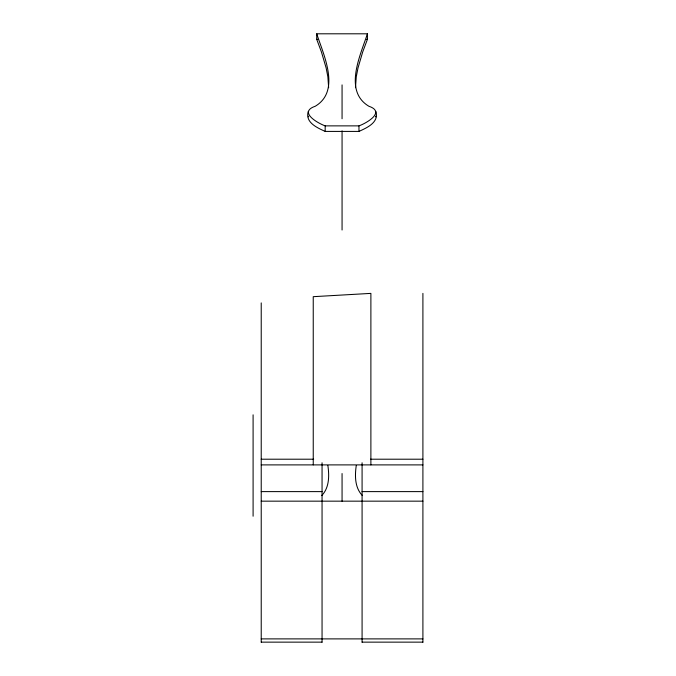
<?xml version="1.0" encoding="UTF-8"?>
<svg xmlns="http://www.w3.org/2000/svg" width="676" height="676" viewBox="0 0 676 676"><rect width="100%" height="100%" fill="white"/><g stroke="black" fill="none" stroke-linecap="round" stroke-linejoin="round"><path stroke-width="1.01" d="M355.491 87.711L356.269 76.819L357.993 67.963L362.691 51.976L367.414 39.335L367.414 33.8L316.723 33.8L316.723 39.335L321.438 51.976L326.145 67.963L327.868 76.819L328.646 87.711M356.269 465.468C354.782 475.625 354.697 487.666 362.378 495.525M316.723 33.8C323.559 54.841 340.974 90.897 315.269 106.242C298.243 111.971 317.433 123.074 325.173 125.871L358.964 125.871C366.705 123.074 385.886 111.971 368.859 106.242C343.154 90.897 360.578 54.841 367.414 33.8M308.273 111.337C304.834 122.457 317.179 127.73 325.173 131.414L358.964 131.414C366.95 127.73 379.304 122.457 375.864 111.337M308.273 116.872L308.645 116.204M321.751 495.525C329.432 487.666 329.347 475.625 327.868 465.468M316.723 39.335L317.703 39.335M366.434 39.335L367.414 39.335M261.223 459.207L313.664 459.207M370.465 459.207L422.906 459.207M261.223 464.894L422.906 464.894M261.223 491.613L322.055 491.613M362.082 491.613L422.906 491.613M261.223 501.161L422.906 501.161M261.223 638.888L422.906 638.888M261.223 642.141L322.055 642.141M362.082 642.141L422.906 642.141M375.484 116.204L375.864 116.872M422.906 293.384L422.906 642.2M370.887 464.894L370.887 293.384L313.241 296.68L313.241 464.894M362.082 462.79L362.082 642.2M358.964 125.871L358.964 131.414M342.064 84.897L342.064 118.765M342.064 130.84L342.064 230.009M342.064 473.538L342.064 501.229M325.173 125.871L325.173 131.414M322.055 462.79L322.055 642.2M261.223 302.907L261.223 642.2M253.094 414.836L253.094 516.219"/></g></svg>
